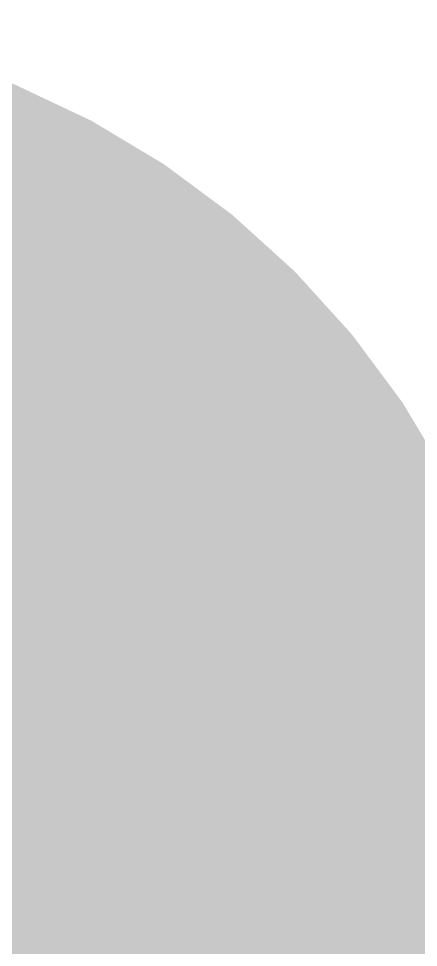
# Model space of a CAD drawing. Extents: x -2.5 to 35.7, y -0.6 to 34.3.
# Drawn here: x 13.93 to 15.398, y 26.815 to 30.226 of the extents above; entities that cross this region are included whole.
import ezdxf

# ---------------------------------------------------------------- set-up
doc = ezdxf.new("R2010")
doc.units = 0
doc.layers.add('16', color=132, linetype='CONTINUOUS')
doc.layers.add('21', color=40, linetype='CONTINUOUS')

# ---------------------------------------------------------------- blocks, each defined once
blk = doc.blocks.new('PIE')
at = {"const_width": 0.5}
blk.add_lwpolyline([(0, -0.25, 1), (0, 0.25, 1), (0, -0.25)], format="xyb", dxfattribs=at)

msp = doc.modelspace()

# ---------------------------------------------------------------- linework, layer by layer
at = {"layer": '21', "const_width": 0.1524}
for points in [[(14.5096, 27.9611), (14.5096, 27.817)], [(15.1333, 27.673), (15.1333, 27.0968)], [(14.0063, 26.9527), (14.0063, 27.5289)], [(14.3656, 27.5289), (14.5096, 27.5289)], [(14.5096, 27.5289), (14.5096, 26.9527)], [(14.9892, 27.5289), (15.2773, 27.5289)], [(15.1333, 27.0968), (15.2773, 26.9527)], [(13.5741, 26.9527), (14.0063, 26.9527)], [(14.3656, 26.9527), (14.6537, 26.9527)]]:
    msp.add_lwpolyline(points, dxfattribs=at)
at = {"layer": '21', "const_width": 0.0762}
for points in [[(14.5477, 27.9611, 1), (14.4715, 27.9611)], [(14.4715, 27.817, 1), (14.5477, 27.817)], [(15.1714, 27.673, 1), (15.0952, 27.673)], [(14.0444, 27.5289, 1), (13.9682, 27.5289)], [(14.3656, 27.567, 1), (14.3656, 27.4908)], [(14.5477, 27.5289, 1), (14.4715, 27.5289)], [(14.5096, 27.4908, 1), (14.5096, 27.567)], [(14.9892, 27.567, 1), (14.9892, 27.4908)], [(15.2773, 27.4908, 1), (15.2773, 27.567)], [(15.1602, 27.1237, 1), (15.1063, 27.0698)], [(15.0952, 27.0968, 1), (15.1714, 27.0968)], [(14.0063, 26.9146, 1), (14.0063, 26.9908)], [(14.3656, 26.9908, 1), (14.3656, 26.9146)], [(14.6537, 26.9146, 1), (14.6537, 26.9908)], [(13.9682, 26.9527, 1), (14.0444, 26.9527)], [(14.4715, 26.9527, 1), (14.5477, 26.9527)], [(15.2504, 26.9258, 1), (15.3043, 26.9796)]]:
    msp.add_lwpolyline(points, format="xyb", dxfattribs=at)

# ---------------------------------------------------------------- block references
at = {"layer": '16', "xscale": 6.35, "yscale": 6.35}
msp.add_blockref('PIE', (12.7, 27.051), dxfattribs=at)

doc.saveas('drawing.dxf')
